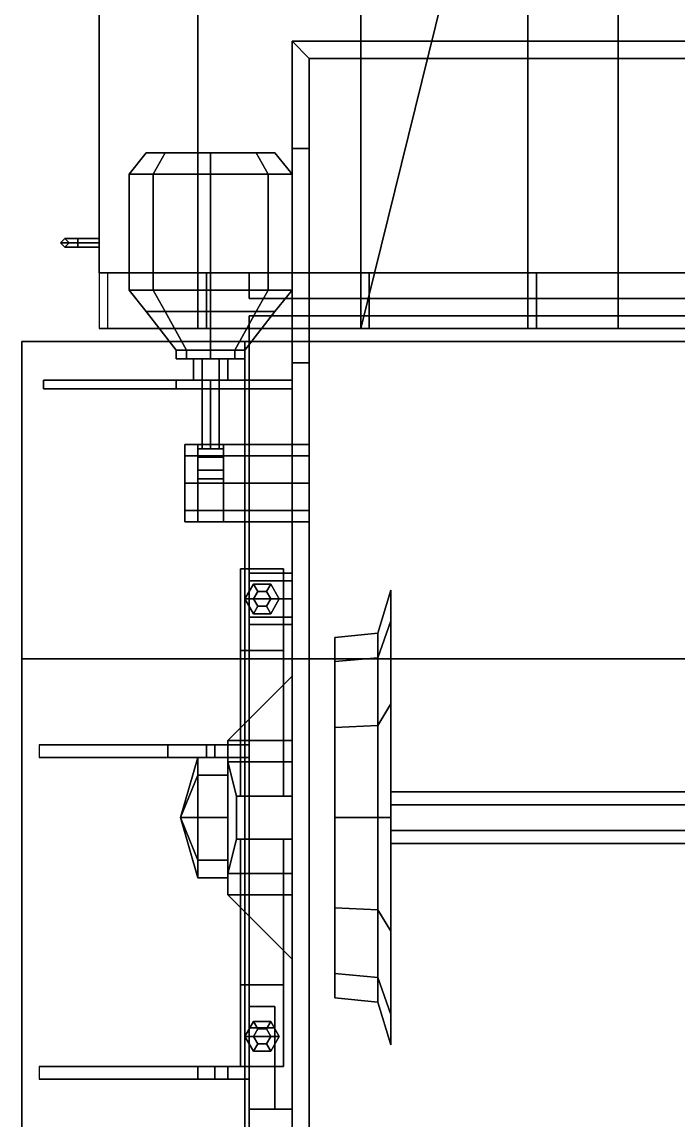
# Model space of a CAD drawing. Header units: millimetres. Extents: x -1.6 to 3, y -15.4 to 27.7.
# Drawn here: x -1.53 to 0, y -9.065 to -6.505 of the extents above; entities that cross this region are included whole.
import ezdxf

# ---------------------------------------------------------------- set-up
doc = ezdxf.new("R2010")
doc.units = ezdxf.units.MM
for name, color, linetype in [('cabin', 4, 'Continuous'), ('suspension', 5, 'Continuous'), ('wheels', 2, 'Continuous')]:
    doc.layers.add(name, color=color, linetype=linetype)

msp = doc.modelspace()

# ---------------------------------------------------------------- linework, layer by layer
for points in [[(0.9, -6.55, 1.15), (0.9, -6.55, 0.73), (-0.9, -6.55, 0.73), (-0.9, -6.55, 1.15)], [(-0.9, -6.55, 0.73), (0.9, -6.55, 0.73), (0.86, -6.59, 0.73), (-0.86, -6.59, 0.73)], [(-0.9, -6.55, 0.73), (-0.9, -6.8, 0.73), (-0.9, -6.8, 1.15), (-0.9, -6.55, 1.15)], [(-0.86, -6.59, 0.73), (-0.86, -6.8, 0.73), (-0.9, -6.8, 0.73), (-0.9, -6.55, 0.73)], [(-0.86, -6.59, 0.73), (0.86, -6.59, 0.73), (0.86, -6.59, 1.15), (-0.86, -6.59, 1.15)], [(-0.86, -6.8, 1.15), (-0.86, -6.8, 0.73), (-0.86, -6.59, 0.73), (-0.86, -6.59, 1.15)], [(-0.9, -6.8, 0.73), (-0.9, -7.3, 0.32), (-0.9, -7.3, 1.15), (-0.9, -6.8, 1.15)], [(-0.86, -6.8, 0.73), (-0.86, -7.3, 0.32), (-0.9, -7.3, 0.32), (-0.9, -6.8, 0.73)], [(-0.86, -7.3, 1.15), (-0.86, -7.3, 0.32), (-0.86, -6.8, 0.73), (-0.86, -6.8, 1.15)], [(-1.2244, -6.86, 0.7856), (-1.28, -6.86, 0.92), (-1.24, -6.81, 0.92), (-1.1961, -6.81, 0.8139)], [(-1.28, -6.86, 0.92), (-1.2244, -6.86, 1.0544), (-1.1961, -6.81, 1.0261), (-1.24, -6.81, 0.92)], [(-1.1961, -6.81, 1.0261), (-0.94, -6.81, 0.92), (-0.9839, -6.81, 0.8139), (-1.24, -6.81, 0.92)], [(-1.24, -6.81, 0.92), (-0.9839, -6.81, 0.8139), (-1.09, -6.81, 0.77), (-1.1961, -6.81, 0.8139)], [(-1.09, -6.86, 0.73), (-1.2244, -6.86, 0.7856), (-1.1961, -6.81, 0.8139), (-1.09, -6.81, 0.77)], [(-1.2244, -6.86, 1.0544), (-1.09, -6.86, 1.11), (-1.09, -6.81, 1.07), (-1.1961, -6.81, 1.0261)], [(-1.09, -6.81, 1.07), (-0.9839, -6.81, 1.0261), (-0.94, -6.81, 0.92), (-1.1961, -6.81, 1.0261)], [(-0.9556, -6.86, 0.7856), (-1.09, -6.86, 0.73), (-1.09, -6.81, 0.77), (-0.9839, -6.81, 0.8139)], [(-1.09, -6.86, 1.11), (-0.9556, -6.86, 1.0544), (-0.9839, -6.81, 1.0261), (-1.09, -6.81, 1.07)], [(-0.9, -6.86, 0.92), (-0.9556, -6.86, 0.7856), (-0.9839, -6.81, 0.8139), (-0.94, -6.81, 0.92)], [(-0.9556, -6.86, 1.0544), (-0.9, -6.86, 0.92), (-0.94, -6.81, 0.92), (-0.9839, -6.81, 1.0261)], [(-1.2244, -6.86, 1.0544), (-1.28, -6.86, 0.92), (-1.28, -7.13, 0.92), (-1.2244, -7.13, 1.0544)], [(-1.28, -6.86, 0.92), (-1.2244, -6.86, 0.7856), (-1.2244, -7.13, 0.7856), (-1.28, -7.13, 0.92)], [(-1.09, -6.86, 1.11), (-1.2244, -6.86, 1.0544), (-1.2244, -7.13, 1.0544), (-1.09, -7.13, 1.11)], [(-1.2244, -6.86, 0.7856), (-1.09, -6.86, 0.73), (-1.09, -7.13, 0.73), (-1.2244, -7.13, 0.7856)], [(-0.9556, -6.86, 1.0544), (-1.09, -6.86, 1.11), (-1.09, -7.13, 1.11), (-0.9556, -7.13, 1.0544)], [(-1.09, -6.86, 0.73), (-0.9556, -6.86, 0.7856), (-0.9556, -7.13, 0.7856), (-1.09, -7.13, 0.73)], [(-0.9, -6.86, 0.92), (-0.9556, -6.86, 1.0544), (-0.9556, -7.13, 1.0544), (-0.9, -7.13, 0.92)], [(-0.9556, -6.86, 0.7856), (-0.9, -6.86, 0.92), (-0.9, -7.13, 0.92), (-0.9556, -7.13, 0.7856)], [(-1.2244, -7.13, 1.0544), (-1.28, -7.13, 0.92), (-1.24, -7.18, 0.92), (-1.1961, -7.18, 1.0261)], [(-1.28, -7.13, 0.92), (-1.2244, -7.13, 0.7856), (-1.1961, -7.18, 0.8139), (-1.24, -7.18, 0.92)], [(-1.09, -7.13, 1.11), (-1.2244, -7.13, 1.0544), (-1.1961, -7.18, 1.0261), (-1.09, -7.18, 1.07)], [(-1.2244, -7.13, 0.7856), (-1.09, -7.13, 0.73), (-1.09, -7.18, 0.77), (-1.1961, -7.18, 0.8139)], [(-0.9556, -7.13, 1.0544), (-1.09, -7.13, 1.11), (-1.09, -7.18, 1.07), (-0.9839, -7.18, 1.0261)], [(-1.09, -7.13, 0.73), (-0.9556, -7.13, 0.7856), (-0.9839, -7.18, 0.8139), (-1.09, -7.18, 0.77)], [(-0.9, -7.13, 0.92), (-0.9556, -7.13, 1.0544), (-0.9839, -7.18, 1.0261), (-0.94, -7.18, 0.92)], [(-0.9556, -7.13, 0.7856), (-0.9, -7.13, 0.92), (-0.94, -7.18, 0.92), (-0.9839, -7.18, 0.8139)], [(-1.1961, -7.18, 1.0261), (-1.24, -7.18, 0.92), (-1.17, -7.27, 0.92), (-1.1466, -7.27, 0.9766)], [(-1.24, -7.18, 0.92), (-1.1961, -7.18, 0.8139), (-1.1466, -7.27, 0.8634), (-1.17, -7.27, 0.92)], [(-1.09, -7.18, 1.07), (-1.1961, -7.18, 1.0261), (-1.1466, -7.27, 0.9766), (-1.09, -7.27, 1)], [(-1.1961, -7.18, 0.8139), (-1.09, -7.18, 0.77), (-1.09, -7.27, 0.84), (-1.1466, -7.27, 0.8634)], [(-0.9839, -7.18, 1.0261), (-1.09, -7.18, 1.07), (-1.09, -7.27, 1), (-1.0334, -7.27, 0.9766)], [(-1.09, -7.18, 0.77), (-0.9839, -7.18, 0.8139), (-1.0334, -7.27, 0.8634), (-1.09, -7.27, 0.84)], [(-0.94, -7.18, 0.92), (-0.9839, -7.18, 1.0261), (-1.0334, -7.27, 0.9766), (-1.01, -7.27, 0.92)], [(-0.9839, -7.18, 0.8139), (-0.94, -7.18, 0.92), (-1.01, -7.27, 0.92), (-1.0334, -7.27, 0.8634)], [(-1, -7.19, 1.72), (-1, -7.25, 1.72), (-1, -7.25, 3.36), (-1, -7.19, 3.36)], [(1, -7.19, 3.36), (1, -7.19, 1.72), (-1, -7.19, 1.72), (-1, -7.19, 3.36)], [(1, -7.19, 1.72), (1, -7.25, 1.72), (-1, -7.25, 1.72), (-1, -7.19, 1.72)], [(-1, -7.19, 3.36), (-1, -7.25, 3.36), (1, -7.25, 3.36), (1, -7.19, 3.36)], [(-1, -7.99, 2.16), (-1, -7.25, 2.16), (-1.53, -7.25, 2.16), (-1.53, -7.99, 2.16)], [(1, -7.25, 1.72), (1.53, -7.25, 1.15), (-1.53, -7.25, 1.15), (-1, -7.25, 1.72)], [(-1.53, -7.25, 2.16), (-1.53, -7.25, 1.15), (-1.53, -7.99, 1.15), (-1.53, -7.99, 2.16)], [(-1.53, -7.99, 1.15), (-1.53, -7.25, 1.15), (1.53, -7.25, 1.15), (1.53, -7.99, 1.15)], [(-1, -7.25, 2.16), (-1, -7.25, 1.72), (-1.53, -7.25, 1.15), (-1.53, -7.25, 2.16)], [(-1.1466, -7.27, 0.9766), (-1.17, -7.27, 0.92), (-1.17, -7.29, 0.92), (-1.1466, -7.29, 0.9766)], [(-1.17, -7.27, 0.92), (-1.1466, -7.27, 0.8634), (-1.1466, -7.29, 0.8634), (-1.17, -7.29, 0.92)], [(-1.09, -7.27, 1), (-1.1466, -7.27, 0.9766), (-1.1466, -7.29, 0.9766), (-1.09, -7.29, 1)], [(-1.1466, -7.27, 0.8634), (-1.09, -7.27, 0.84), (-1.09, -7.29, 0.84), (-1.1466, -7.29, 0.8634)], [(-1.0334, -7.27, 0.9766), (-1.09, -7.27, 1), (-1.09, -7.29, 1), (-1.0334, -7.29, 0.9766)], [(-1.09, -7.27, 0.84), (-1.0334, -7.27, 0.8634), (-1.0334, -7.29, 0.8634), (-1.09, -7.29, 0.84)], [(-1.01, -7.27, 0.92), (-1.0334, -7.27, 0.9766), (-1.0334, -7.29, 0.9766), (-1.01, -7.29, 0.92)], [(-1.0334, -7.27, 0.8634), (-1.01, -7.27, 0.92), (-1.01, -7.29, 0.92), (-1.0334, -7.29, 0.8634)], [(-1.01, -7.25, 3.93), (-1.01, -7.25, 3.89), (-1.01, -10.67, 3.89), (-1.01, -10.67, 3.93)], [(1.01, -10.67, 3.93), (1.01, -7.25, 3.93), (-1.01, -7.25, 3.93), (-1.01, -10.67, 3.93)], [(1.01, -7.25, 3.93), (1.01, -7.25, 3.89), (-1.01, -7.25, 3.89), (-1.01, -7.25, 3.93)], [(-1, -7.25, 3.89), (-1, -7.25, 2.16), (-1, -7.99, 2.16), (-1, -7.25, 3.89)], [(-1, -7.25, 3.89), (-1, -7.99, 2.16), (-1, -10.07, 2.81), (-1, -10.67, 3.89)], [(-1, -7.25, 3.36), (-1, -7.25, 3.89), (1, -7.25, 3.89), (1, -7.25, 3.36)], [(-1.01, -7.29, 0.92), (-1.1466, -7.29, 0.9766), (-1.17, -7.29, 0.92), (-1.0334, -7.29, 0.8634)], [(-1.0334, -7.29, 0.8634), (-1.17, -7.29, 0.92), (-1.1466, -7.29, 0.8634), (-1.09, -7.29, 0.84)], [(-1.0334, -7.29, 0.9766), (-1.09, -7.29, 1), (-1.1466, -7.29, 0.9766), (-1.01, -7.29, 0.92)], [(-1.11, -7.29, 0.9546), (-1.13, -7.29, 0.92), (-1.13, -7.34, 0.92), (-1.11, -7.34, 0.9546)], [(-1.13, -7.29, 0.92), (-1.11, -7.29, 0.8854), (-1.11, -7.34, 0.8854), (-1.13, -7.34, 0.92)], [(-1.07, -7.29, 0.9546), (-1.11, -7.29, 0.9546), (-1.11, -7.34, 0.9546), (-1.07, -7.34, 0.9546)], [(-1.11, -7.29, 0.8854), (-1.07, -7.29, 0.8854), (-1.07, -7.34, 0.8854), (-1.11, -7.34, 0.8854)], [(-1.05, -7.29, 0.92), (-1.07, -7.29, 0.9546), (-1.07, -7.34, 0.9546), (-1.05, -7.34, 0.92)], [(-1.07, -7.29, 0.8854), (-1.05, -7.29, 0.92), (-1.05, -7.34, 0.92), (-1.07, -7.34, 0.8854)], [(-0.9, -7.3, 0.32), (-0.9, -13.94, 0.32), (-0.9, -13.94, 1.15), (-0.9, -7.3, 1.15)], [(-0.86, -7.3, 0.32), (-0.86, -13.94, 0.32), (-0.9, -13.94, 0.32), (-0.9, -7.3, 0.32)], [(-0.86, -13.94, 1.15), (-0.86, -13.94, 0.32), (-0.86, -7.3, 0.32), (-0.86, -7.3, 1.15)], [(-1.48, -7.34, 1.11), (-1.17, -7.34, 0.78), (-1.17, -7.36, 0.78), (-1.48, -7.36, 1.11)], [(-0.9, -7.34, 1.15), (-0.9, -7.34, 0.78), (-1.17, -7.34, 0.78), (-1.48, -7.34, 1.11)], [(-1.48, -7.34, 1.15), (-1.48, -7.34, 1.11), (-1.48, -7.36, 1.11), (-1.48, -7.36, 1.15)], [(-0.9, -7.34, 1.15), (-0.9, -7.34, 1.15), (-1.48, -7.34, 1.11), (-1.48, -7.34, 1.15)], [(-1.17, -7.34, 0.78), (-0.9, -7.34, 0.78), (-0.9, -7.36, 0.78), (-1.17, -7.36, 0.78)], [(-1.07, -7.34, 0.9546), (-1.11, -7.34, 0.9546), (-1.13, -7.34, 0.92), (-1.05, -7.34, 0.92)], [(-1.05, -7.34, 0.92), (-1.13, -7.34, 0.92), (-1.11, -7.34, 0.8854), (-1.07, -7.34, 0.8854)], [(-1.09, -7.34, 0.94), (-1.11, -7.34, 0.92), (-1.11, -7.5, 0.92), (-1.09, -7.5, 0.94)], [(-1.11, -7.34, 0.92), (-1.09, -7.34, 0.9), (-1.09, -7.5, 0.9), (-1.11, -7.5, 0.92)], [(-1.07, -7.34, 0.92), (-1.09, -7.34, 0.94), (-1.09, -7.5, 0.94), (-1.07, -7.5, 0.92)], [(-1.09, -7.34, 0.9), (-1.07, -7.34, 0.92), (-1.07, -7.5, 0.92), (-1.09, -7.5, 0.9)], [(-1.17, -7.36, 0.78), (-0.9, -7.36, 0.78), (-0.9, -7.36, 1.15), (-1.48, -7.36, 1.11)], [(-1.48, -7.36, 1.11), (-0.9, -7.36, 1.15), (-0.9, -7.36, 1.15), (-1.48, -7.36, 1.15)], [(-0.86, -7.5164, 0.3836), (-0.86, -7.49, 0.32), (-1.15, -7.49, 0.32), (-1.15, -7.5164, 0.3836)], [(-0.86, -7.49, 0.32), (-0.86, -7.5164, 0.2564), (-1.15, -7.5164, 0.2564), (-1.15, -7.49, 0.32)], [(-1.15, -7.67, 0.32), (-1.15, -7.5164, 0.3836), (-1.15, -7.49, 0.32), (-1.15, -7.6436, 0.2564)], [(-1.15, -7.6436, 0.2564), (-1.15, -7.49, 0.32), (-1.15, -7.5164, 0.2564), (-1.15, -7.58, 0.23)], [(-1.06, -7.5, 0.94), (-1.06, -7.49, 0.32), (-1.12, -7.49, 0.32), (-1.12, -7.5, 0.94)], [(-1.12, -7.49, 0.32), (-1.12, -7.67, 0.32), (-1.12, -7.57, 0.94), (-1.12, -7.5, 0.94)], [(-1.12, -7.5, 0.94), (-1.12, -7.57, 0.94), (-1.12, -7.55, 0.97), (-1.12, -7.52, 0.97)], [(-1.06, -7.52, 0.97), (-1.06, -7.5, 0.94), (-1.12, -7.5, 0.94), (-1.12, -7.52, 0.97)], [(-1.06, -7.57, 0.94), (-1.06, -7.67, 0.32), (-1.06, -7.49, 0.32), (-1.06, -7.5, 0.94)], [(-1.06, -7.55, 0.97), (-1.06, -7.57, 0.94), (-1.06, -7.5, 0.94), (-1.06, -7.52, 0.97)], [(-0.86, -7.58, 0.41), (-0.86, -7.5164, 0.3836), (-1.15, -7.5164, 0.3836), (-1.15, -7.58, 0.41)], [(-0.86, -7.5164, 0.2564), (-0.86, -7.58, 0.23), (-1.15, -7.58, 0.23), (-1.15, -7.5164, 0.2564)], [(-1.15, -7.6436, 0.3836), (-1.15, -7.58, 0.41), (-1.15, -7.5164, 0.3836), (-1.15, -7.67, 0.32)], [(-1.12, -7.52, 0.97), (-1.12, -7.55, 0.97), (-1.06, -7.55, 0.97), (-1.06, -7.52, 0.97)], [(-1.12, -7.55, 0.97), (-1.12, -7.57, 0.94), (-1.06, -7.57, 0.94), (-1.06, -7.55, 0.97)], [(-1.12, -7.57, 0.94), (-1.12, -7.67, 0.32), (-1.06, -7.67, 0.32), (-1.06, -7.57, 0.94)], [(-0.86, -7.6436, 0.3836), (-0.86, -7.58, 0.41), (-1.15, -7.58, 0.41), (-1.15, -7.6436, 0.3836)], [(-0.86, -7.58, 0.23), (-0.86, -7.6436, 0.2564), (-1.15, -7.6436, 0.2564), (-1.15, -7.58, 0.23)], [(-0.86, -7.67, 0.32), (-0.86, -7.6436, 0.3836), (-1.15, -7.6436, 0.3836), (-1.15, -7.67, 0.32)], [(-0.86, -7.6436, 0.2564), (-0.86, -7.67, 0.32), (-1.15, -7.67, 0.32), (-1.15, -7.6436, 0.2564)], [(-1.53, -7.99, 1.15), (-1.53, -10.07, 1.15), (-1.53, -10.07, 2.81), (-1.53, -7.99, 2.16)], [(1.53, -7.99, 1.15), (1.53, -10.07, 1.15), (-1.53, -10.07, 1.15), (-1.53, -7.99, 1.15)], [(-1.53, -7.99, 2.16), (-1.53, -10.07, 2.81), (-1, -10.07, 2.81), (-1, -7.99, 2.16)], [(-1, -8.19, 2.36), (-1, -8.19, 2.22), (-1.49, -8.19, 2.22), (-1.19, -8.19, 2.36)], [(-1.19, -8.19, 2.36), (-1.49, -8.19, 2.22), (-1.49, -8.22, 2.22), (-1.19, -8.22, 2.36)], [(-1, -8.19, 2.53), (-1, -8.19, 2.36), (-1.19, -8.19, 2.36), (-1.1, -8.19, 2.53)], [(-1.1, -8.19, 2.53), (-1.19, -8.19, 2.36), (-1.19, -8.22, 2.36), (-1.1, -8.22, 2.53)], [(-1, -8.19, 2.63), (-1, -8.19, 2.53), (-1.1, -8.19, 2.53), (-1.08, -8.19, 2.63)], [(-1.08, -8.19, 2.63), (-1.1, -8.19, 2.53), (-1.1, -8.22, 2.53), (-1.08, -8.22, 2.63)], [(-1, -8.19, 3.14), (-1, -8.19, 2.63), (-1.08, -8.19, 2.63), (-1.05, -8.19, 3.14)], [(-1.05, -8.19, 3.14), (-1.08, -8.19, 2.63), (-1.08, -8.22, 2.63), (-1.05, -8.22, 3.14)], [(-1.05, -8.22, 3.14), (-1, -8.22, 3.14), (-1, -8.19, 3.14), (-1.05, -8.19, 3.14)], [(-1.49, -8.22, 2.22), (-1, -8.22, 2.22), (-1, -8.22, 2.36), (-1.19, -8.22, 2.36)], [(-1.19, -8.22, 2.36), (-1, -8.22, 2.36), (-1, -8.22, 2.53), (-1.1, -8.22, 2.53)], [(-1.1, -8.22, 2.53), (-1, -8.22, 2.53), (-1, -8.22, 2.63), (-1.08, -8.22, 2.63)], [(-1.08, -8.22, 2.63), (-1, -8.22, 2.63), (-1, -8.22, 3.14), (-1.05, -8.22, 3.14)], [(-1, -8.94, 2.63), (-1, -8.94, 2.44), (-1.49, -8.94, 2.44), (-1.12, -8.94, 2.63)], [(-1.12, -8.94, 2.63), (-1.49, -8.94, 2.44), (-1.49, -8.97, 2.44), (-1.12, -8.97, 2.63)], [(-1, -8.94, 2.67), (-1, -8.94, 2.63), (-1.12, -8.94, 2.63), (-1.08, -8.94, 2.67)], [(-1.08, -8.94, 2.67), (-1.12, -8.94, 2.63), (-1.12, -8.97, 2.63), (-1.08, -8.97, 2.67)], [(-1, -8.94, 3.14), (-1, -8.94, 2.67), (-1.08, -8.94, 2.67), (-1.05, -8.94, 3.14)], [(-1.05, -8.94, 3.14), (-1.08, -8.94, 2.67), (-1.08, -8.97, 2.67), (-1.05, -8.97, 3.14)], [(-1.05, -8.97, 3.14), (-1, -8.97, 3.14), (-1, -8.94, 3.14), (-1.05, -8.94, 3.14)], [(-1.49, -8.97, 2.44), (-1, -8.97, 2.44), (-1, -8.97, 2.63), (-1.12, -8.97, 2.63)], [(-1.12, -8.97, 2.63), (-1, -8.97, 2.63), (-1, -8.97, 2.67), (-1.08, -8.97, 2.67)], [(-1.08, -8.97, 2.67), (-1, -8.97, 2.67), (-1, -8.97, 3.14), (-1.05, -8.97, 3.14)]]:
    msp.add_3dface(points)
at = {"layer": 'cabin'}
for points in [[(-1.12, -7.22, 3.88), (-1.12, -4.49, 3.88), (-1.35, -4.49, 3.62), (-1.35, -7.22, 3.62)], [(-0.74, -4.49, 4.11), (-1.12, -4.49, 3.88), (-1.12, -7.22, 3.88), (-0.74, -7.22, 4.11)], [(-0.36, -5.68, 4.2172), (-0.36, -4.87, 4.2172), (-0.74, -4.49, 4.11), (-0.74, -7.22, 4.11)], [(-0.35, -7.22, 4.22), (-0.35, -5.68, 4.22), (-0.36, -5.68, 4.2172), (-0.74, -7.22, 4.11)], [(-0.14, -5.68, 4.26), (-0.35, -5.68, 4.22), (-0.35, -7.22, 4.22), (-0.14, -7.22, 4.26)], [(0.14, -7.22, 4.26), (0.14, -5.68, 4.26), (-0.14, -5.68, 4.26), (-0.14, -7.22, 4.26)], [(-1.35, -6.37, 1.51), (-1.35, -7.09, 1.51), (-1.35, -7.09, 3.62), (-1.35, -6.37, 3.62)], [(1.35, -6.37, 1.51), (1.35, -7.09, 1.51), (-1.35, -7.09, 1.51), (-1.35, -6.37, 1.51)], [(-1.43, -7.01, 1.68), (-1.44, -7.02, 1.68), (-1.44, -7.02, 2.98), (-1.43, -7.01, 2.98)], [(-1.4, -7.02, 3.02), (-1.4, -7.01, 3.01), (-1.43, -7.01, 2.98), (-1.44, -7.02, 2.98)], [(-1.4, -7.01, 1.64), (-1.4, -7.02, 1.63), (-1.44, -7.02, 1.68), (-1.43, -7.01, 1.68)], [(-1.42, -7.02, 1.68), (-1.43, -7.01, 1.68), (-1.43, -7.01, 2.98), (-1.42, -7.02, 2.98)], [(-1.4, -7.01, 3.01), (-1.4, -7.02, 3), (-1.42, -7.02, 2.98), (-1.43, -7.01, 2.98)], [(-1.4, -7.02, 1.65), (-1.4, -7.01, 1.64), (-1.43, -7.01, 1.68), (-1.42, -7.02, 1.68)], [(-1.35, -7.02, 3.02), (-1.35, -7.01, 3.01), (-1.4, -7.01, 3.01), (-1.4, -7.02, 3.02)], [(-1.35, -7.01, 3.01), (-1.35, -7.02, 3), (-1.4, -7.02, 3), (-1.4, -7.01, 3.01)], [(-1.35, -7.02, 1.65), (-1.35, -7.01, 1.64), (-1.4, -7.01, 1.64), (-1.4, -7.02, 1.65)], [(-1.35, -7.01, 1.64), (-1.35, -7.02, 1.63), (-1.4, -7.02, 1.63), (-1.4, -7.01, 1.64)], [(-1.44, -7.02, 1.68), (-1.43, -7.03, 1.68), (-1.43, -7.03, 2.98), (-1.44, -7.02, 2.98)], [(-1.4, -7.03, 3.01), (-1.4, -7.02, 3.02), (-1.44, -7.02, 2.98), (-1.43, -7.03, 2.98)], [(-1.4, -7.02, 1.63), (-1.4, -7.03, 1.64), (-1.43, -7.03, 1.68), (-1.44, -7.02, 1.68)], [(-1.43, -7.03, 1.68), (-1.42, -7.02, 1.68), (-1.42, -7.02, 2.98), (-1.43, -7.03, 2.98)], [(-1.4, -7.02, 3), (-1.4, -7.03, 3.01), (-1.43, -7.03, 2.98), (-1.42, -7.02, 2.98)], [(-1.4, -7.03, 1.64), (-1.4, -7.02, 1.65), (-1.42, -7.02, 1.68), (-1.43, -7.03, 1.68)], [(-1.35, -7.03, 3.01), (-1.35, -7.02, 3.02), (-1.4, -7.02, 3.02), (-1.4, -7.03, 3.01)], [(-1.35, -7.02, 3), (-1.35, -7.03, 3.01), (-1.4, -7.03, 3.01), (-1.4, -7.02, 3)], [(-1.35, -7.03, 1.64), (-1.35, -7.02, 1.65), (-1.4, -7.02, 1.65), (-1.4, -7.03, 1.64)], [(-1.35, -7.02, 1.63), (-1.35, -7.03, 1.64), (-1.4, -7.03, 1.64), (-1.4, -7.02, 1.63)], [(-1.35, -7.09, 3.62), (-1, -7.09, 3.36), (1, -7.09, 3.36), (1.35, -7.09, 3.62)], [(-1.35, -7.09, 1.51), (-1, -7.09, 1.72), (-1, -7.09, 3.36), (-1.35, -7.09, 3.62)], [(1.35, -7.09, 1.51), (1, -7.09, 1.72), (-1, -7.09, 1.72), (-1.35, -7.09, 1.51)], [(-1.33, -7.09, 3.62), (-1.1, -7.09, 3.87), (-1.1, -7.22, 3.87), (-1.33, -7.22, 3.62)], [(-1.1, -7.09, 3.87), (-0.72, -7.09, 4.1), (-0.72, -7.22, 4.1), (-1.1, -7.22, 3.87)], [(-1, -7.09, 1.72), (-1, -7.15, 1.72), (-1, -7.15, 3.36), (-1, -7.09, 3.36)], [(1, -7.09, 1.72), (1, -7.15, 1.72), (-1, -7.15, 1.72), (-1, -7.09, 1.72)], [(-1, -7.09, 3.36), (-1, -7.15, 3.36), (1, -7.15, 3.36), (1, -7.09, 3.36)], [(-0.72, -7.09, 4.1), (-0.33, -7.09, 4.21), (-0.33, -7.22, 4.21), (-0.72, -7.22, 4.1)], [(-0.33, -7.09, 4.21), (-0.14, -7.09, 4.24), (-0.14, -7.22, 4.24), (-0.33, -7.22, 4.21)], [(0.14, -7.22, 4.24), (-0.14, -7.22, 4.24), (-0.14, -7.09, 4.24), (0.14, -7.09, 4.24)], [(-1, -7.15, 3.36), (-1, -7.15, 1.72), (1, -7.15, 1.72), (1, -7.15, 3.36)], [(-1.33, -7.22, 3.62), (-1.1, -7.22, 3.87), (-1.12, -7.22, 3.88), (-1.35, -7.22, 3.62)], [(-0.74, -7.22, 4.11), (-1.12, -7.22, 3.88), (-1.1, -7.22, 3.87), (-0.72, -7.22, 4.1)], [(-0.72, -7.22, 4.1), (-0.33, -7.22, 4.21), (-0.35, -7.22, 4.22), (-0.74, -7.22, 4.11)], [(-0.14, -7.22, 4.26), (-0.35, -7.22, 4.22), (-0.33, -7.22, 4.21), (-0.14, -7.22, 4.24)], [(0.14, -7.22, 4.26), (-0.14, -7.22, 4.26), (-0.14, -7.22, 4.24), (0.14, -7.22, 4.24)]]:
    msp.add_3dface(points, dxfattribs=at)
at = {"layer": 'suspension'}
for points in [[(-0.92, -7.78, 0.85), (-0.92, -7.97, 0.85), (-1.02, -7.97, 0.85), (-1.02, -7.78, 0.85)], [(-1.02, -7.78, 0.85), (-1.02, -7.97, 0.85), (-1.02, -7.78, 0.92)], [(-1.02, -7.97, 0.85), (-1.02, -8.31, 0.76), (-1.02, -8.31, 0.92), (-1.02, -7.78, 0.92)], [(-1.02, -7.78, 0.92), (-1.02, -8.31, 0.92), (-0.92, -8.31, 0.92), (-0.92, -7.78, 0.92)], [(-0.92, -7.78, 0.92), (-0.92, -7.78, 0.85), (-1.02, -7.78, 0.85), (-1.02, -7.78, 0.92)], [(-0.92, -7.78, 0.92), (-0.92, -7.97, 0.85), (-0.92, -7.78, 0.85), (-0.92, -7.78, 0.92)], [(-0.92, -8.31, 0.92), (-0.92, -8.31, 0.76), (-0.92, -7.97, 0.85), (-0.92, -7.78, 0.92)], [(-1, -7.79, 0.58), (-1, -7.8076, 0.6224), (-0.9, -7.8076, 0.6224), (-0.9, -7.79, 0.58)], [(-1, -7.79, 0.58), (-1, -7.8924, 0.5376), (-1, -7.91, 0.58), (-1, -7.8076, 0.6224)], [(-1, -7.8076, 0.5376), (-1, -7.79, 0.58), (-0.9, -7.79, 0.58), (-0.9, -7.8076, 0.5376)], [(-1, -7.8076, 0.5376), (-1, -7.85, 0.52), (-1, -7.8924, 0.5376), (-1, -7.79, 0.58)], [(-1, -7.8076, 0.6224), (-1, -7.91, 0.58), (-1, -7.8924, 0.6224), (-1, -7.85, 0.64)], [(-1, -7.85, 0.52), (-1, -7.8076, 0.5376), (-0.9, -7.8076, 0.5376), (-0.9, -7.85, 0.52)], [(-1, -7.8076, 0.6224), (-1, -7.85, 0.64), (-0.9, -7.85, 0.64), (-0.9, -7.8076, 0.6224)], [(-0.99, -7.8154, 0.98), (-1.01, -7.85, 0.98), (-0.99, -7.85, 0.98), (-0.98, -7.8327, 0.98)], [(-0.99, -7.8154, 0.92), (-1.01, -7.85, 0.92), (-1.01, -7.85, 0.98), (-0.99, -7.8154, 0.98)], [(-0.95, -7.8154, 0.98), (-0.99, -7.8154, 0.98), (-0.98, -7.8327, 0.98), (-0.96, -7.8327, 0.98)], [(-0.95, -7.8154, 0.92), (-0.99, -7.8154, 0.92), (-0.99, -7.8154, 0.98), (-0.95, -7.8154, 0.98)], [(-0.99, -7.85, 1), (-0.95, -7.85, 1), (-0.96, -7.8327, 1), (-0.98, -7.8327, 1)], [(-0.98, -7.8327, 0.98), (-0.99, -7.85, 0.98), (-0.99, -7.85, 1), (-0.98, -7.8327, 1)], [(-0.98, -7.8327, 0.63), (-0.99, -7.85, 0.64), (-0.99, -7.85, 0.85), (-0.98, -7.8327, 0.85)], [(-0.96, -7.8327, 0.98), (-0.98, -7.8327, 0.98), (-0.98, -7.8327, 1), (-0.96, -7.8327, 1)], [(-0.96, -7.8327, 0.63), (-0.98, -7.8327, 0.63), (-0.98, -7.8327, 0.85), (-0.96, -7.8327, 0.85)], [(-0.93, -7.85, 0.98), (-0.95, -7.8154, 0.98), (-0.96, -7.8327, 0.98), (-0.95, -7.85, 0.98)], [(-0.95, -7.85, 0.98), (-0.96, -7.8327, 0.98), (-0.96, -7.8327, 1), (-0.95, -7.85, 1)], [(-0.95, -7.85, 0.64), (-0.96, -7.8327, 0.63), (-0.96, -7.8327, 0.85), (-0.95, -7.85, 0.85)], [(-0.93, -7.85, 0.92), (-0.95, -7.8154, 0.92), (-0.95, -7.8154, 0.98), (-0.93, -7.85, 0.98)], [(-1.01, -7.85, 0.98), (-0.99, -7.8846, 0.98), (-0.98, -7.8673, 0.98), (-0.99, -7.85, 0.98)], [(-1.01, -7.85, 0.92), (-0.99, -7.8846, 0.92), (-0.99, -7.8846, 0.98), (-1.01, -7.85, 0.98)], [(-1, -7.8924, 0.5376), (-1, -7.85, 0.52), (-0.9, -7.85, 0.52), (-0.9, -7.8924, 0.5376)], [(-1, -7.85, 0.64), (-1, -7.8924, 0.6224), (-0.9, -7.8924, 0.6224), (-0.9, -7.85, 0.64)], [(-0.98, -7.8673, 1), (-0.96, -7.8673, 1), (-0.95, -7.85, 1), (-0.99, -7.85, 1)], [(-0.99, -7.85, 0.98), (-0.98, -7.8673, 0.98), (-0.98, -7.8673, 1), (-0.99, -7.85, 1)], [(-0.99, -7.85, 0.64), (-0.98, -7.8673, 0.63), (-0.98, -7.8673, 0.85), (-0.99, -7.85, 0.85)], [(-0.95, -7.8846, 0.98), (-0.93, -7.85, 0.98), (-0.95, -7.85, 0.98), (-0.96, -7.8673, 0.98)], [(-0.96, -7.8673, 0.98), (-0.95, -7.85, 0.98), (-0.95, -7.85, 1), (-0.96, -7.8673, 1)], [(-0.96, -7.8673, 0.63), (-0.95, -7.85, 0.64), (-0.95, -7.85, 0.85), (-0.96, -7.8673, 0.85)], [(-0.95, -7.8846, 0.92), (-0.93, -7.85, 0.92), (-0.93, -7.85, 0.98), (-0.95, -7.8846, 0.98)], [(-0.99, -7.8846, 0.98), (-0.95, -7.8846, 0.98), (-0.96, -7.8673, 0.98), (-0.98, -7.8673, 0.98)], [(-0.99, -7.8846, 0.92), (-0.95, -7.8846, 0.92), (-0.95, -7.8846, 0.98), (-0.99, -7.8846, 0.98)], [(-0.98, -7.8673, 0.98), (-0.96, -7.8673, 0.98), (-0.96, -7.8673, 1), (-0.98, -7.8673, 1)], [(-0.98, -7.8673, 0.63), (-0.96, -7.8673, 0.63), (-0.96, -7.8673, 0.85), (-0.98, -7.8673, 0.85)], [(-1, -7.8924, 0.6224), (-1, -7.91, 0.58), (-0.9, -7.91, 0.58), (-0.9, -7.8924, 0.6224)], [(-1, -7.91, 0.58), (-1, -7.8924, 0.5376), (-0.9, -7.8924, 0.5376), (-0.9, -7.91, 0.58)], [(-0.92, -7.97, 0.85), (-0.92, -8.31, 0.76), (-1.02, -8.31, 0.76), (-1.02, -7.97, 0.85)], [(-0.9, -8.18, 0.51), (-0.9, -8.03, 0.51), (-0.9, -8.03, 0.51), (-1.05, -8.18, 0.51)], [(-0.9, -8.03, 0.51), (-0.9, -8.03, 0.49), (-1.05, -8.18, 0.49), (-1.05, -8.18, 0.51)], [(-1.05, -8.18, 0.49), (-0.9, -8.03, 0.49), (-0.9, -8.03, 0.49), (-0.9, -8.18, 0.49)], [(-1.05, -8.18, 0.32), (-0.9, -8.03, 0.32), (-0.9, -8.03, 0.32), (-0.9, -8.18, 0.32)], [(-0.9, -8.03, 0.34), (-0.9, -8.03, 0.32), (-1.05, -8.18, 0.32), (-1.05, -8.18, 0.34)], [(-0.9, -8.18, 0.34), (-0.9, -8.03, 0.34), (-0.9, -8.03, 0.34), (-1.05, -8.18, 0.34)], [(-1.05, -8.18, 0.67), (-0.9, -8.03, 0.67), (-0.9, -8.03, 0.67), (-0.9, -8.18, 0.67)], [(-0.9, -8.03, 0.69), (-0.9, -8.03, 0.67), (-1.05, -8.18, 0.67), (-1.05, -8.18, 0.69)], [(-0.9, -8.18, 0.69), (-0.9, -8.03, 0.69), (-0.9, -8.03, 0.69), (-1.05, -8.18, 0.69)], [(-0.9, -8.18, 0.67), (-0.9, -8.18, 0.51), (-1.05, -8.18, 0.51), (-1.05, -8.18, 0.67)], [(-1.05, -8.261, 0.609), (-1.05, -8.36, 0.65), (-1.05, -8.18, 0.69)], [(-1.05, -8.22, 0.51), (-1.05, -8.261, 0.609), (-1.05, -8.18, 0.69)], [(-1.05, -8.18, 0.24), (-1.05, -8.22, 0.51), (-1.05, -8.18, 0.69)], [(-1.05, -8.54, 0.24), (-1.05, -8.18, 0.24), (-0.9, -8.18, 0.24), (-0.9, -8.54, 0.24)], [(-0.9, -8.18, 0.32), (-0.9, -8.18, 0.24), (-1.05, -8.18, 0.24), (-1.05, -8.18, 0.32)], [(-0.9, -8.18, 0.49), (-0.9, -8.18, 0.34), (-1.05, -8.18, 0.34), (-1.05, -8.18, 0.49)], [(-1.05, -8.36, 0.37), (-1.05, -8.18, 0.24), (-1.05, -8.54, 0.24), (-1.05, -8.36, 0.37)], [(-1.05, -8.261, 0.411), (-1.05, -8.22, 0.51), (-1.05, -8.18, 0.24)], [(-1.05, -8.36, 0.37), (-1.05, -8.261, 0.411), (-1.05, -8.18, 0.24)], [(-0.9, -8.23, 0.74), (-0.9, -8.18, 0.69), (-1.05, -8.18, 0.69), (-1.05, -8.23, 0.74)], [(-1.05, -8.23, 0.74), (-1.05, -8.18, 0.69), (-1.05, -8.54, 0.69), (-1.05, -8.49, 0.74)], [(-1.05, -8.18, 0.69), (-1.05, -8.36, 0.65), (-1.05, -8.54, 0.69)], [(-0.9, -8.54, 0.24), (-0.9, -8.18, 0.24), (-0.9, -8.18, 0.32), (-0.9, -8.54, 0.32)], [(-1.12, -8.261, 0.609), (-1.12, -8.22, 0.51), (-1.16, -8.36, 0.51)], [(-1.12, -8.22, 0.51), (-1.12, -8.261, 0.411), (-1.16, -8.36, 0.51)], [(-1.12, -8.22, 0.51), (-1.12, -8.261, 0.609), (-1.05, -8.261, 0.609), (-1.05, -8.22, 0.51)], [(-1.12, -8.261, 0.411), (-1.12, -8.22, 0.51), (-1.05, -8.22, 0.51), (-1.05, -8.261, 0.411)], [(-0.9, -8.31, 0.74), (-0.9, -8.23, 0.74), (-1.05, -8.23, 0.74), (-1.03, -8.31, 0.74)], [(-1.03, -8.31, 0.74), (-1.05, -8.23, 0.74), (-1.05, -8.49, 0.74), (-1.03, -8.41, 0.74)], [(-1.12, -8.36, 0.65), (-1.12, -8.261, 0.609), (-1.16, -8.36, 0.51)], [(-1.12, -8.261, 0.411), (-1.12, -8.36, 0.37), (-1.16, -8.36, 0.51)], [(-1.12, -8.261, 0.609), (-1.12, -8.36, 0.65), (-1.05, -8.36, 0.65), (-1.05, -8.261, 0.609)], [(-1.12, -8.36, 0.37), (-1.12, -8.261, 0.411), (-1.05, -8.261, 0.411), (-1.05, -8.36, 0.37)], [(-0.9, -8.41, 0.94), (-0.9, -8.31, 0.94), (-1.03, -8.31, 0.94), (-1.03, -8.41, 0.94)], [(-1.03, -8.31, 0.94), (-1.03, -8.31, 0.74), (-1.03, -8.41, 0.74), (-1.03, -8.41, 0.94)], [(-0.9, -8.31, 0.94), (-0.9, -8.31, 0.74), (-1.03, -8.31, 0.74), (-1.03, -8.31, 0.94)], [(-1.12, -8.459, 0.609), (-1.12, -8.36, 0.65), (-1.16, -8.36, 0.51)], [(-1.12, -8.5, 0.51), (-1.12, -8.459, 0.609), (-1.16, -8.36, 0.51)], [(-1.12, -8.36, 0.37), (-1.12, -8.459, 0.411), (-1.16, -8.36, 0.51)], [(-1.12, -8.459, 0.411), (-1.12, -8.5, 0.51), (-1.16, -8.36, 0.51)], [(-1.12, -8.36, 0.65), (-1.12, -8.459, 0.609), (-1.05, -8.459, 0.609), (-1.05, -8.36, 0.65)], [(-1.12, -8.459, 0.411), (-1.12, -8.36, 0.37), (-1.05, -8.36, 0.37), (-1.05, -8.459, 0.411)], [(-1.05, -8.36, 0.65), (-1.05, -8.459, 0.609), (-1.05, -8.54, 0.69)], [(-1.05, -8.459, 0.411), (-1.05, -8.36, 0.37), (-1.05, -8.54, 0.24)], [(-0.9, -8.49, 0.74), (-0.9, -8.41, 0.74), (-1.03, -8.41, 0.74), (-1.05, -8.49, 0.74)], [(-1.03, -8.41, 0.94), (-1.03, -8.41, 0.74), (-0.9, -8.41, 0.74), (-0.9, -8.41, 0.94)], [(-1.02, -8.41, 0.92), (-1.02, -8.41, 0.76), (-1.02, -8.75, 0.85), (-1.02, -8.94, 0.92)], [(-0.92, -8.94, 0.92), (-0.92, -8.41, 0.92), (-1.02, -8.41, 0.92), (-1.02, -8.94, 0.92)], [(-1.02, -8.75, 0.85), (-1.02, -8.41, 0.76), (-0.92, -8.41, 0.76), (-0.92, -8.75, 0.85)], [(-0.92, -8.75, 0.85), (-0.92, -8.41, 0.76), (-0.92, -8.41, 0.92), (-0.92, -8.94, 0.92)], [(-1.12, -8.459, 0.609), (-1.12, -8.5, 0.51), (-1.05, -8.5, 0.51), (-1.05, -8.459, 0.609)], [(-1.12, -8.5, 0.51), (-1.12, -8.459, 0.411), (-1.05, -8.459, 0.411), (-1.05, -8.5, 0.51)], [(-1.05, -8.459, 0.609), (-1.05, -8.5, 0.51), (-1.05, -8.54, 0.69)], [(-1.05, -8.5, 0.51), (-1.05, -8.459, 0.411), (-1.05, -8.54, 0.24)], [(-1.05, -8.49, 0.74), (-1.05, -8.54, 0.69), (-0.9, -8.54, 0.69), (-0.9, -8.49, 0.74)], [(-1.05, -8.54, 0.69), (-1.05, -8.5, 0.51), (-1.05, -8.54, 0.24)], [(-1.05, -8.54, 0.67), (-1.05, -8.54, 0.51), (-0.9, -8.54, 0.51), (-0.9, -8.54, 0.67)], [(-1.05, -8.54, 0.51), (-1.05, -8.54, 0.49), (-0.9, -8.69, 0.49), (-0.9, -8.69, 0.51)], [(-0.9, -8.69, 0.51), (-0.9, -8.54, 0.51), (-1.05, -8.54, 0.51), (-0.9, -8.69, 0.51)], [(-0.9, -8.69, 0.49), (-1.05, -8.54, 0.49), (-0.9, -8.54, 0.49), (-0.9, -8.69, 0.49)], [(-0.9, -8.69, 0.32), (-1.05, -8.54, 0.32), (-0.9, -8.54, 0.32), (-0.9, -8.69, 0.32)], [(-0.9, -8.69, 0.34), (-0.9, -8.54, 0.34), (-1.05, -8.54, 0.34), (-0.9, -8.69, 0.34)], [(-1.05, -8.54, 0.34), (-1.05, -8.54, 0.32), (-0.9, -8.69, 0.32), (-0.9, -8.69, 0.34)], [(-1.05, -8.54, 0.32), (-1.05, -8.54, 0.24), (-0.9, -8.54, 0.24), (-0.9, -8.54, 0.32)], [(-1.05, -8.54, 0.49), (-1.05, -8.54, 0.34), (-0.9, -8.54, 0.34), (-0.9, -8.54, 0.49)], [(-0.9, -8.69, 0.67), (-1.05, -8.54, 0.67), (-0.9, -8.54, 0.67), (-0.9, -8.69, 0.67)], [(-0.9, -8.69, 0.69), (-0.9, -8.54, 0.69), (-1.05, -8.54, 0.69), (-0.9, -8.69, 0.69)], [(-1.05, -8.54, 0.69), (-1.05, -8.54, 0.67), (-0.9, -8.69, 0.67), (-0.9, -8.69, 0.69)], [(-1.02, -8.94, 0.92), (-1.02, -8.75, 0.85), (-1.02, -8.94, 0.85), (-1.02, -8.94, 0.92)], [(-1.02, -8.94, 0.85), (-1.02, -8.75, 0.85), (-0.92, -8.75, 0.85), (-0.92, -8.94, 0.85)], [(-0.92, -8.94, 0.85), (-0.92, -8.75, 0.85), (-0.92, -8.94, 0.92)], [(-0.94, -8.8, 0.56), (-0.94, -8.85, 0.53), (-1, -8.85, 0.53), (-1, -8.8, 0.56)], [(-1, -8.8, 0.61), (-1, -8.85, 0.64), (-0.94, -8.85, 0.64), (-0.94, -8.8, 0.61)], [(-1, -8.8, 0.56), (-1, -8.85, 0.53), (-1, -8.85, 0.64), (-1, -8.8, 0.61)], [(-0.94, -8.8, 0.61), (-0.94, -8.8, 0.56), (-1, -8.8, 0.56), (-1, -8.8, 0.61)], [(-0.94, -8.85, 0.64), (-0.94, -8.85, 0.53), (-0.94, -8.8, 0.56), (-0.94, -8.8, 0.61)], [(-0.99, -8.8354, 0.92), (-1.01, -8.87, 0.92), (-1.01, -8.87, 0.98), (-0.99, -8.8354, 0.98)], [(-0.99, -8.8354, 0.98), (-1.01, -8.87, 0.98), (-0.99, -8.87, 0.98), (-0.98, -8.8527, 0.98)], [(-1, -8.85, 0.53), (-1, -9.04, 0.52), (-1, -9.04, 0.66), (-1, -8.85, 0.64)], [(-0.94, -8.85, 0.53), (-0.94, -9.04, 0.52), (-1, -9.04, 0.52), (-1, -8.85, 0.53)], [(-1, -8.85, 0.64), (-1, -9.04, 0.66), (-0.94, -9.04, 0.66), (-0.94, -8.85, 0.64)], [(-0.95, -8.8354, 0.92), (-0.99, -8.8354, 0.92), (-0.99, -8.8354, 0.98), (-0.95, -8.8354, 0.98)], [(-0.95, -8.8354, 0.98), (-0.99, -8.8354, 0.98), (-0.98, -8.8527, 0.98), (-0.96, -8.8527, 0.98)], [(-0.98, -8.8527, 0.64), (-0.99, -8.87, 0.64), (-0.99, -8.87, 0.85), (-0.98, -8.8527, 0.85)], [(-0.98, -8.8527, 0.98), (-0.99, -8.87, 0.98), (-0.99, -8.87, 1), (-0.98, -8.8527, 1)], [(-0.99, -8.87, 1), (-0.95, -8.87, 1), (-0.96, -8.8527, 1), (-0.98, -8.8527, 1)], [(-0.96, -8.8527, 0.64), (-0.98, -8.8527, 0.64), (-0.98, -8.8527, 0.85), (-0.96, -8.8527, 0.85)], [(-0.96, -8.8527, 0.98), (-0.98, -8.8527, 0.98), (-0.98, -8.8527, 1), (-0.96, -8.8527, 1)], [(-0.93, -8.87, 0.98), (-0.95, -8.8354, 0.98), (-0.96, -8.8527, 0.98), (-0.95, -8.87, 0.98)], [(-0.95, -8.87, 0.64), (-0.96, -8.8527, 0.64), (-0.96, -8.8527, 0.85), (-0.95, -8.87, 0.85)], [(-0.95, -8.87, 0.98), (-0.96, -8.8527, 0.98), (-0.96, -8.8527, 1), (-0.95, -8.87, 1)], [(-0.93, -8.87, 0.92), (-0.95, -8.8354, 0.92), (-0.95, -8.8354, 0.98), (-0.93, -8.87, 0.98)], [(-0.94, -9.04, 0.66), (-0.94, -9.04, 0.52), (-0.94, -8.85, 0.53), (-0.94, -8.85, 0.64)], [(-1.01, -8.87, 0.92), (-0.99, -8.9046, 0.92), (-0.99, -8.9046, 0.98), (-1.01, -8.87, 0.98)], [(-1.01, -8.87, 0.98), (-0.99, -8.9046, 0.98), (-0.98, -8.8873, 0.98), (-0.99, -8.87, 0.98)], [(-0.99, -8.87, 0.64), (-0.98, -8.8873, 0.64), (-0.98, -8.8873, 0.85), (-0.99, -8.87, 0.85)], [(-0.99, -8.87, 0.98), (-0.98, -8.8873, 0.98), (-0.98, -8.8873, 1), (-0.99, -8.87, 1)], [(-0.98, -8.8873, 1), (-0.96, -8.8873, 1), (-0.95, -8.87, 1), (-0.99, -8.87, 1)], [(-0.96, -8.8873, 0.64), (-0.95, -8.87, 0.64), (-0.95, -8.87, 0.85), (-0.96, -8.8873, 0.85)], [(-0.96, -8.8873, 0.98), (-0.95, -8.87, 0.98), (-0.95, -8.87, 1), (-0.96, -8.8873, 1)], [(-0.95, -8.9046, 0.98), (-0.93, -8.87, 0.98), (-0.95, -8.87, 0.98), (-0.96, -8.8873, 0.98)], [(-0.95, -8.9046, 0.92), (-0.93, -8.87, 0.92), (-0.93, -8.87, 0.98), (-0.95, -8.9046, 0.98)], [(-0.99, -8.9046, 0.98), (-0.95, -8.9046, 0.98), (-0.96, -8.8873, 0.98), (-0.98, -8.8873, 0.98)], [(-0.99, -8.9046, 0.92), (-0.95, -8.9046, 0.92), (-0.95, -8.9046, 0.98), (-0.99, -8.9046, 0.98)], [(-0.98, -8.8873, 0.64), (-0.96, -8.8873, 0.64), (-0.96, -8.8873, 0.85), (-0.98, -8.8873, 0.85)], [(-0.98, -8.8873, 0.98), (-0.96, -8.8873, 0.98), (-0.96, -8.8873, 1), (-0.98, -8.8873, 1)], [(-1.02, -8.94, 0.92), (-1.02, -8.94, 0.85), (-0.92, -8.94, 0.85), (-0.92, -8.94, 0.92)], [(-1, -9.04, 0.69), (-1, -9.04, 0.51), (-1, -9.16, 0.51), (-1, -9.16, 0.69)], [(-0.9, -9.04, 0.74), (-0.9, -9.04, 0.35), (-1, -9.04, 0.51), (-1, -9.04, 0.69)], [(-1, -9.16, 0.51), (-1, -9.04, 0.51), (-0.9, -9.04, 0.35), (-0.9, -9.16, 0.35)], [(-0.9, -9.16, 0.74), (-0.9, -9.04, 0.74), (-1, -9.04, 0.69), (-1, -9.16, 0.69)]]:
    msp.add_3dface(points, dxfattribs=at)
at = {"layer": 'wheels'}
for points in [[(-0.7, -7.9876, 0.295), (-0.7, -7.93, 0.51), (-0.67, -7.83, 0.51), (-0.67, -7.901, 0.245)], [(-0.7, -7.93, 0.51), (-0.7, -7.9876, 0.725), (-0.67, -7.901, 0.775), (-0.67, -7.83, 0.51)], [(-0.67, -8.819, 0.775), (-0.67, -7.83, 0.51), (-0.67, -7.901, 0.775), (-0.67, -8.625, 0.969)], [(-0.67, -8.89, 0.51), (-0.67, -7.901, 0.245), (-0.67, -7.83, 0.51), (-0.67, -8.819, 0.775)], [(-0.7, -7.9876, 0.725), (-0.7, -8.145, 0.8824), (-0.67, -8.095, 0.969), (-0.67, -7.901, 0.775)], [(-0.7, -8.145, 0.1376), (-0.7, -7.9876, 0.295), (-0.67, -7.901, 0.245), (-0.67, -8.095, 0.051)], [(-0.67, -8.625, 0.969), (-0.67, -7.901, 0.775), (-0.67, -8.095, 0.969), (-0.67, -8.36, 1.04)], [(-0.67, -8.819, 0.245), (-0.67, -8.095, 0.051), (-0.67, -7.901, 0.245), (-0.67, -8.89, 0.51)], [(-0.8, -7.9963, 0.3), (-0.8, -7.94, 0.51), (-0.7, -7.93, 0.51), (-0.7, -7.9876, 0.295)], [(-0.8, -7.94, 0.51), (-0.8, -7.9963, 0.72), (-0.7, -7.9876, 0.725), (-0.7, -7.93, 0.51)], [(-0.8, -8.57, 0.8737), (-0.8, -7.9963, 0.72), (-0.8, -7.94, 0.51), (-0.8, -8.7237, 0.72)], [(-0.8, -8.7237, 0.72), (-0.8, -7.94, 0.51), (-0.8, -7.9963, 0.3), (-0.8, -8.78, 0.51)], [(-0.8, -7.9963, 0.72), (-0.8, -8.15, 0.8737), (-0.7, -8.145, 0.8824), (-0.7, -7.9876, 0.725)], [(-0.8, -8.15, 0.1463), (-0.8, -7.9963, 0.3), (-0.7, -7.9876, 0.295), (-0.7, -8.145, 0.1376)], [(-0.8, -8.36, 0.93), (-0.8, -8.15, 0.8737), (-0.8, -7.9963, 0.72), (-0.8, -8.57, 0.8737)], [(-0.8, -8.78, 0.51), (-0.8, -7.9963, 0.3), (-0.8, -8.15, 0.1463), (-0.8, -8.7237, 0.3)], [(-0.7, -8.36, 0.08), (-0.7, -8.145, 0.1376), (-0.67, -8.095, 0.051), (-0.67, -8.36, -0.02)], [(-0.7, -8.145, 0.8824), (-0.7, -8.36, 0.94), (-0.67, -8.36, 1.04), (-0.67, -8.095, 0.969)], [(-0.67, -8.625, 0.051), (-0.67, -8.36, -0.02), (-0.67, -8.095, 0.051), (-0.67, -8.819, 0.245)], [(-0.8, -8.15, 0.8737), (-0.8, -8.36, 0.93), (-0.7, -8.36, 0.94), (-0.7, -8.145, 0.8824)], [(-0.8, -8.36, 0.09), (-0.8, -8.15, 0.1463), (-0.7, -8.145, 0.1376), (-0.7, -8.36, 0.08)], [(-0.8, -8.7237, 0.3), (-0.8, -8.15, 0.1463), (-0.8, -8.36, 0.09), (-0.8, -8.57, 0.1463)], [(0.67, -8.33, 0.562), (0.67, -8.3, 0.51), (-0.67, -8.3, 0.51), (-0.67, -8.33, 0.562)], [(0.67, -8.3, 0.51), (0.67, -8.33, 0.458), (-0.67, -8.33, 0.458), (-0.67, -8.3, 0.51)], [(0.67, -8.39, 0.562), (0.67, -8.33, 0.562), (-0.67, -8.33, 0.562), (-0.67, -8.39, 0.562)], [(0.67, -8.33, 0.458), (0.67, -8.39, 0.458), (-0.67, -8.39, 0.458), (-0.67, -8.33, 0.458)], [(-0.8, -8.36, 0.93), (-0.8, -8.57, 0.8737), (-0.7, -8.575, 0.8824), (-0.7, -8.36, 0.94)], [(-0.8, -8.57, 0.1463), (-0.8, -8.36, 0.09), (-0.7, -8.36, 0.08), (-0.7, -8.575, 0.1376)], [(-0.7, -8.575, 0.1376), (-0.7, -8.36, 0.08), (-0.67, -8.36, -0.02), (-0.67, -8.625, 0.051)], [(-0.7, -8.36, 0.94), (-0.7, -8.575, 0.8824), (-0.67, -8.625, 0.969), (-0.67, -8.36, 1.04)], [(0.67, -8.42, 0.51), (0.67, -8.39, 0.562), (-0.67, -8.39, 0.562), (-0.67, -8.42, 0.51)], [(0.67, -8.39, 0.458), (0.67, -8.42, 0.51), (-0.67, -8.42, 0.51), (-0.67, -8.39, 0.458)], [(-0.8, -8.57, 0.8737), (-0.8, -8.7237, 0.72), (-0.7, -8.7324, 0.725), (-0.7, -8.575, 0.8824)], [(-0.8, -8.7237, 0.3), (-0.8, -8.57, 0.1463), (-0.7, -8.575, 0.1376), (-0.7, -8.7324, 0.295)], [(-0.7, -8.575, 0.8824), (-0.7, -8.7324, 0.725), (-0.67, -8.819, 0.775), (-0.67, -8.625, 0.969)], [(-0.7, -8.7324, 0.295), (-0.7, -8.575, 0.1376), (-0.67, -8.625, 0.051), (-0.67, -8.819, 0.245)], [(-0.8, -8.78, 0.51), (-0.8, -8.7237, 0.3), (-0.7, -8.7324, 0.295), (-0.7, -8.79, 0.51)], [(-0.8, -8.7237, 0.72), (-0.8, -8.78, 0.51), (-0.7, -8.79, 0.51), (-0.7, -8.7324, 0.725)], [(-0.7, -8.79, 0.51), (-0.7, -8.7324, 0.295), (-0.67, -8.819, 0.245), (-0.67, -8.89, 0.51)], [(-0.7, -8.7324, 0.725), (-0.7, -8.79, 0.51), (-0.67, -8.89, 0.51), (-0.67, -8.819, 0.775)]]:
    msp.add_3dface(points, dxfattribs=at)

doc.saveas('drawing.dxf')
